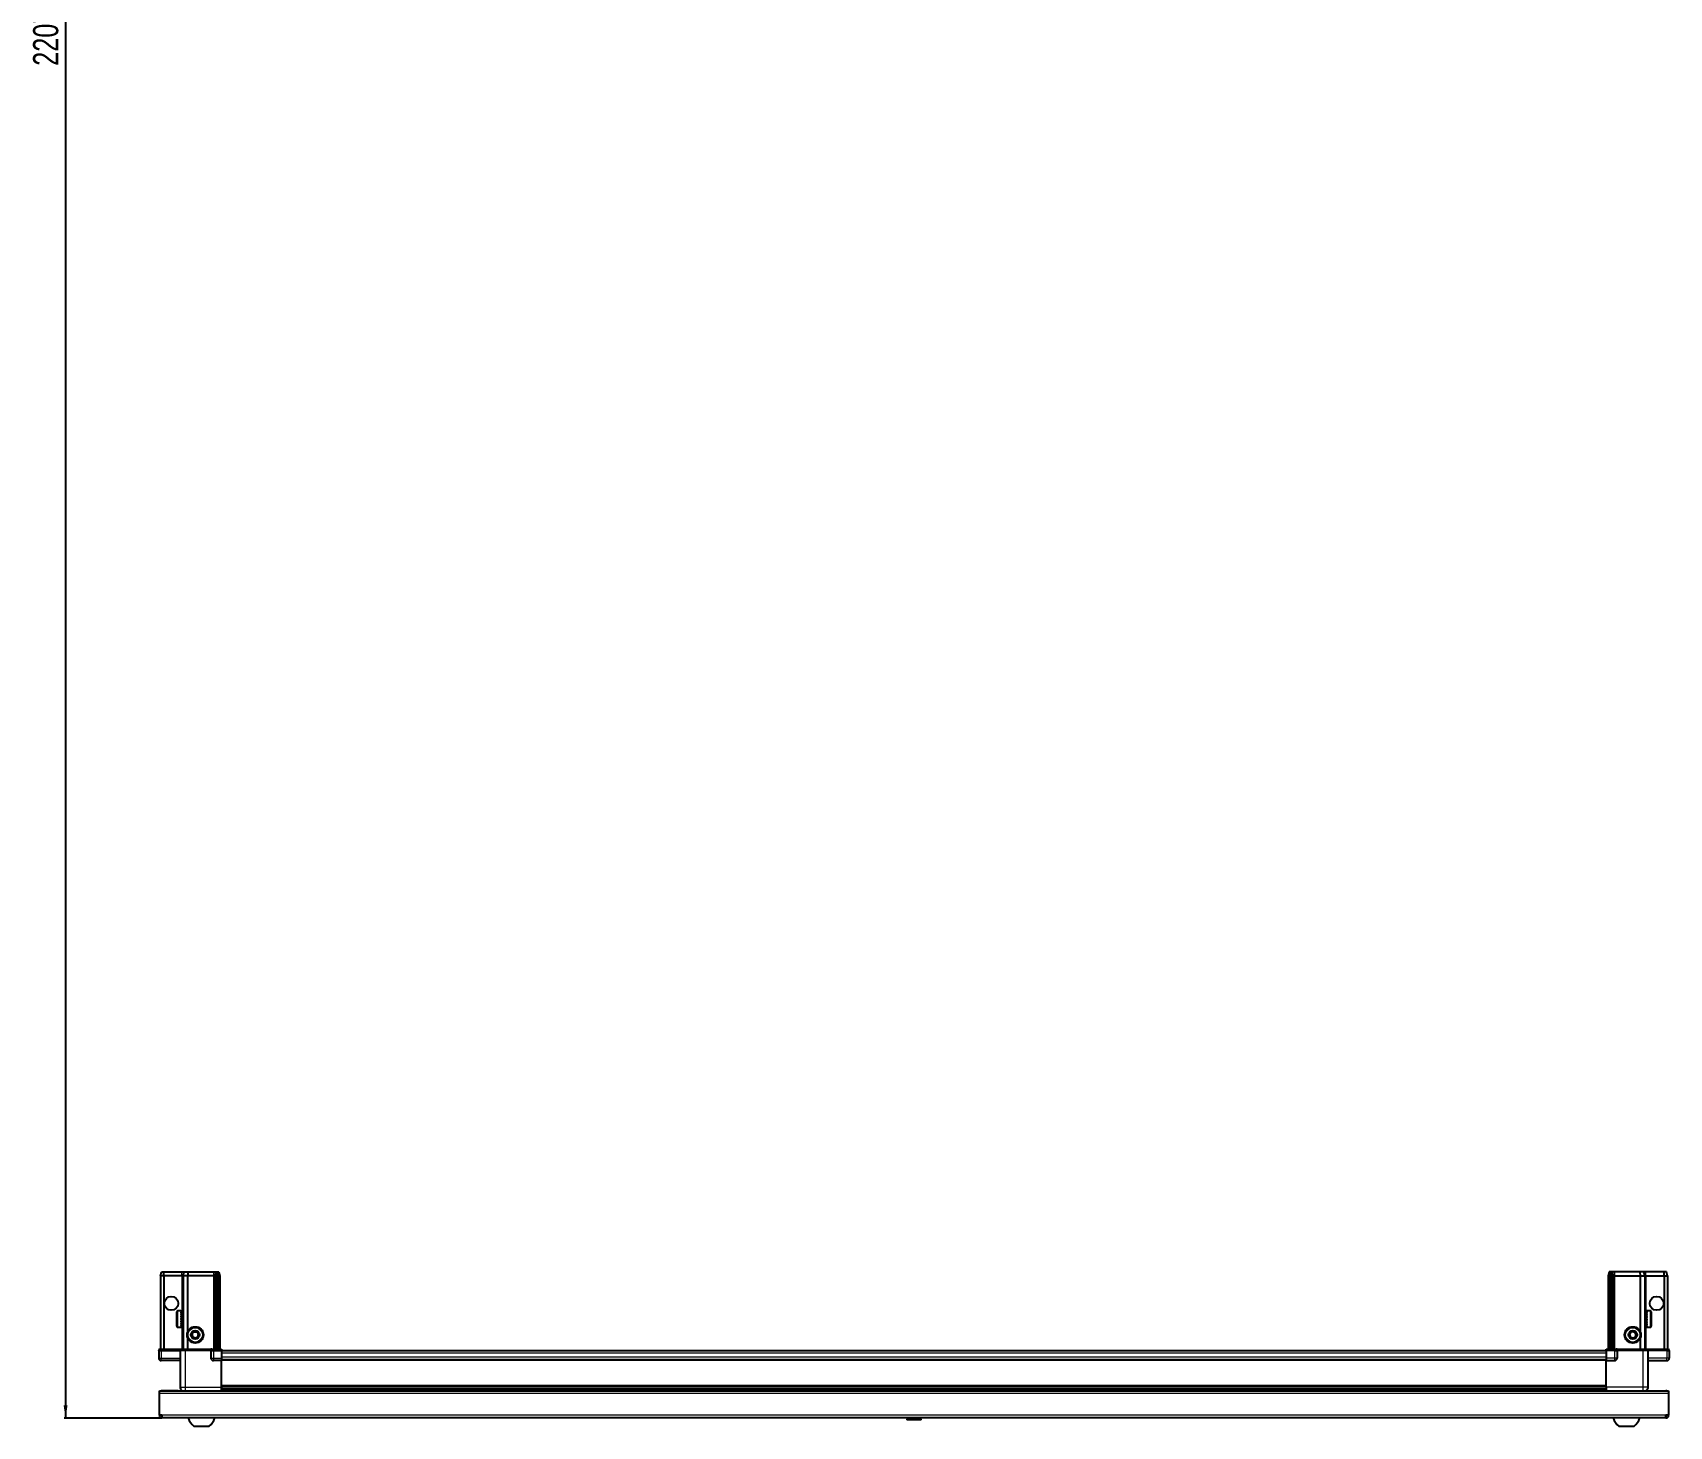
# Model space of a CAD drawing. Header units: millimetres. Extents: x 1315 to 6434, y -1845 to 1872.
# Drawn here: x 1371 to 2671, y -1845 to -738 of the extents above; entities that cross this region are included whole.
import ezdxf

# ---------------------------------------------------------------- set-up
doc = ezdxf.new("R2010")
doc.units = ezdxf.units.MM
doc.layers.add('FORMAT', color=7, linetype='Continuous')
doc.styles.add('SLDTEXTSTYLE0', font='TXT', dxfattribs={"width": 0.75})
doc.dimstyles.new('SLDDIMSTYLE0', dxfattribs={"dimtxt": 20, "dimasz": 10, "dimexe": 0, "dimexo": 0.0625, "dimgap": 5, "dimtad": 2, "dimdec": 1, "dimrnd": 1e-09, "dimzin": 12, "dimdsep": 46, "dimtxsty": 'SLDTEXTSTYLE0', "dimsah": 1, "dimcen": 0.09, "dimadec": 0, "dimazin": 3, "dimtfac": 1, "dimtofl": 0, "dimtmove": 0, "dimatfit": 3, "dimfxl": 0, "dimfrac": 2, "dimtolj": 1, "dimtzin": 12, "dimarcsym": 0})

# ---------------------------------------------------------------- blocks, each defined once
blk = doc.blocks.new('_D_10')
at = {"layer": 'FORMAT'}
for p, q in [((2065, 368.6), (1395.8, 368.6)), ((1396.8, 368.6), (1396.8, -1838.4)), ((1473.4, -1838.4), (1395.8, -1838.4))]:
    blk.add_line(p, q, dxfattribs=at)
for points in [[(1396.8, 368.6), (1395.3, 358.6), (1398.4, 358.6)], [(1396.8, -1838.4), (1398.4, -1828.4), (1395.3, -1828.4)]]:
    blk.add_solid(points, dxfattribs=at)
at = {"layer": 'FORMAT', "insert": (1371, -764.4), "char_height": 20, "attachment_point": 1, "rotation": 90, "style": 'SLDTEXTSTYLE0'}
blk.add_mtext('2207', dxfattribs=at)

msp = doc.modelspace()

# ---------------------------------------------------------------- linework, layer by layer
at = {"color": 7, "linetype": 'Continuous', "lineweight": 25}
for p, q in [((1472.32, -1725.36), (1473.12, -1722.36)), ((1474.82, -1725.36), (1472.32, -1725.36)), ((1472.32, -1725.36), (1472.32, -1783.66)), ((1473.12, -1722.36), (1474.97, -1722.36)), ((1474.82, -1725.36), (1474.97, -1722.36)), ((1489.32, -1725.36), (1474.82, -1725.36)), ((1474.82, -1725.36), (1474.82, -1783.66)), ((1474.97, -1722.36), (1489.32, -1722.36)), ((1489.32, -1722.36), (1491.12, -1722.36)), ((1490.32, -1725.36), (1489.32, -1725.36)), ((1490.32, -1725.36), (1491.12, -1722.36)), ((1493.82, -1725.36), (1490.32, -1725.36)), ((1490.32, -1725.36), (1490.32, -1783.66)), ((1491.12, -1722.36), (1494.15, -1722.36)), ((1494.15, -1722.36), (1493.82, -1725.36)), ((1514.32, -1725.36), (1493.82, -1725.36)), ((1493.82, -1725.36), (1493.82, -1769.86)), ((1494.15, -1722.36), (1514.32, -1722.36)), ((1514.32, -1722.36), (1516.12, -1722.36)), ((1515.32, -1725.36), (1514.32, -1725.36)), ((1516.12, -1722.36), (1515.32, -1725.36)), ((1515.32, -1725.36), (1515.32, -1783.66)), ((1516.32, -1725.36), (1515.32, -1725.36)), ((1516.12, -1722.36), (1516.86, -1722.36)), ((1516.86, -1722.36), (1516.32, -1725.36)), ((1516.32, -1725.36), (1516.32, -1783.66)), ((1517.82, -1725.36), (1516.32, -1725.36)), ((1516.86, -1722.36), (1517.36, -1722.36)), ((1517.36, -1722.36), (1518.52, -1722.36)), ((1517.36, -1722.36), (1517.82, -1725.36)), ((1517.82, -1725.36), (1517.82, -1783.66)), ((1519.32, -1725.36), (1517.82, -1725.36)), ((1518.52, -1722.36), (1519.32, -1725.36)), ((1519.32, -1725.36), (1519.32, -1783.66)), ((2623.12, -1722.36), (2622.32, -1725.36)), ((2622.32, -1725.36), (2623.82, -1725.36)), ((2622.32, -1725.36), (2622.32, -1783.66)), ((2624.28, -1722.36), (2623.12, -1722.36)), ((2624.28, -1722.36), (2623.82, -1725.36)), ((2623.82, -1725.36), (2625.32, -1725.36)), ((2623.82, -1725.36), (2623.82, -1783.66)), ((2624.78, -1722.36), (2624.28, -1722.36)), ((2624.78, -1722.36), (2625.32, -1725.36)), ((2625.52, -1722.36), (2624.78, -1722.36)), ((2625.32, -1725.36), (2626.32, -1725.36)), ((2625.32, -1725.36), (2625.32, -1783.66)), ((2625.52, -1722.36), (2626.32, -1725.36)), ((2627.32, -1722.36), (2625.52, -1722.36)), ((2626.32, -1725.36), (2626.32, -1783.66)), ((2626.32, -1725.36), (2627.32, -1725.36)), ((2647.49, -1722.36), (2627.32, -1722.36)), ((2627.32, -1725.36), (2647.82, -1725.36)), ((2647.49, -1722.36), (2647.82, -1725.36)), ((2650.52, -1722.36), (2647.49, -1722.36)), ((2647.82, -1725.36), (2647.82, -1769.86)), ((2647.82, -1725.36), (2651.32, -1725.36)), ((2651.32, -1725.36), (2650.52, -1722.36)), ((2652.32, -1722.36), (2650.52, -1722.36)), ((2651.32, -1725.36), (2651.32, -1783.66)), ((2651.32, -1725.36), (2652.32, -1725.36)), ((2666.67, -1722.36), (2652.32, -1722.36)), ((2652.32, -1725.36), (2666.82, -1725.36)), ((2666.82, -1725.36), (2666.67, -1722.36)), ((2668.52, -1722.36), (2666.67, -1722.36)), ((2666.82, -1725.36), (2666.82, -1783.66)), ((2666.82, -1725.36), (2669.32, -1725.36)), ((2669.32, -1725.36), (2668.52, -1722.36)), ((2669.32, -1725.36), (2669.32, -1783.66)), ((1485.12, -1765.56), (1485.12, -1754.16)), ((1488.32, -1753.36), (1485.92, -1753.36)), ((1488.32, -1753.36), (1488.32, -1753.37)), ((1488.32, -1753.37), (1488.82, -1753.37)), ((1488.32, -1753.55), (1488.82, -1753.55)), ((1488.32, -1753.55), (1488.32, -1753.77)), ((1488.32, -1753.77), (1488.82, -1753.77)), ((1488.32, -1754.35), (1488.82, -1754.35)), ((1488.32, -1754.35), (1488.32, -1754.77)), ((1488.32, -1754.77), (1488.82, -1754.77)), ((1488.82, -1753.55), (1488.82, -1753.37)), ((1488.82, -1753.77), (1488.82, -1753.55)), ((1488.82, -1754.35), (1488.82, -1753.77)), ((1488.82, -1754.77), (1488.82, -1754.35)), ((1488.82, -1755.68), (1488.82, -1754.77)), ((2655.72, -1753.36), (2652.82, -1753.36)), ((2653.32, -1753.36), (2652.82, -1753.36)), ((2652.82, -1753.36), (2652.82, -1753.41)), ((2652.82, -1753.41), (2652.82, -1753.69)), ((2653.32, -1753.41), (2652.82, -1753.41)), ((2653.32, -1753.69), (2652.82, -1753.69)), ((2652.82, -1753.69), (2652.82, -1753.97)), ((2653.32, -1753.97), (2652.82, -1753.97)), ((2652.82, -1753.97), (2652.82, -1754.63)), ((2653.32, -1754.63), (2652.82, -1754.63)), ((2652.82, -1754.63), (2652.82, -1755.1)), ((2652.82, -1755.1), (2652.82, -1756.08)), ((2653.32, -1755.1), (2652.82, -1755.1)), ((2653.32, -1753.41), (2653.32, -1753.36)), ((2653.32, -1753.97), (2653.32, -1753.69)), ((2653.32, -1755.1), (2653.32, -1754.63)), ((2656.52, -1754.16), (2656.52, -1765.56)), ((1485.92, -1766.36), (1488.32, -1766.36)), ((1488.32, -1755.68), (1488.82, -1755.68)), ((1488.32, -1755.68), (1488.32, -1756.27)), ((1488.32, -1756.27), (1488.82, -1756.27)), ((1488.32, -1757.42), (1488.82, -1757.42)), ((1488.32, -1757.42), (1488.32, -1758.12)), ((1488.32, -1758.12), (1488.82, -1758.12)), ((1488.32, -1759.41), (1488.82, -1759.41)), ((1488.32, -1759.41), (1488.32, -1760.14)), ((1488.32, -1759.55), (1488.82, -1759.55)), ((1488.32, -1760.05), (1488.82, -1760.05)), ((1488.32, -1760.14), (1488.82, -1760.14)), ((1488.32, -1761.43), (1488.82, -1761.43)), ((1488.32, -1761.43), (1488.32, -1762.14)), ((1488.32, -1762.14), (1488.82, -1762.14)), ((1488.32, -1763.3), (1488.82, -1763.3)), ((1488.32, -1763.3), (1488.32, -1763.91)), ((1488.32, -1763.91), (1488.82, -1763.91)), ((1488.32, -1764.84), (1488.82, -1764.84)), ((1488.32, -1764.84), (1488.32, -1765.28)), ((1488.32, -1765.28), (1488.82, -1765.28)), ((1488.32, -1765.89), (1488.82, -1765.89)), ((1488.32, -1765.89), (1488.32, -1766.12)), ((1488.32, -1766.12), (1488.82, -1766.12)), ((1488.32, -1766.34), (1488.82, -1766.34)), ((1488.32, -1766.34), (1488.32, -1766.36)), ((1488.32, -1766.35), (1488.82, -1766.35)), ((1488.92, -1755.46), (1488.82, -1755.46)), ((1488.82, -1756.27), (1488.82, -1755.68)), ((1488.82, -1757.42), (1488.82, -1756.27)), ((1488.82, -1758.12), (1488.82, -1757.42)), ((1488.82, -1759.41), (1488.82, -1758.12)), ((1488.82, -1759.55), (1488.82, -1759.41)), ((1488.82, -1760.14), (1488.82, -1760.05)), ((1488.82, -1761.43), (1488.82, -1760.14)), ((1488.82, -1762.14), (1488.82, -1761.43)), ((1488.82, -1763.3), (1488.82, -1762.14)), ((1488.82, -1763.91), (1488.82, -1763.3)), ((1488.82, -1764.84), (1488.82, -1763.91)), ((1488.82, -1764.26), (1488.92, -1764.26)), ((1488.82, -1765.28), (1488.82, -1764.84)), ((1488.82, -1765.89), (1488.82, -1765.28)), ((1488.82, -1766.12), (1488.82, -1765.89)), ((1488.82, -1766.34), (1488.82, -1766.12)), ((1488.82, -1766.35), (1488.82, -1766.34)), ((1488.92, -1764.26), (1488.92, -1755.46)), ((1489.8, -1756.55), (1489.32, -1755.86)), ((1489.32, -1763.86), (1489.32, -1755.86)), ((1489.32, -1763.86), (1489.8, -1763.17)), ((1490.29, -1755.86), (1489.8, -1756.55)), ((1489.8, -1763.17), (1489.8, -1756.55)), ((1489.8, -1763.17), (1490.29, -1763.86)), ((1490.32, -1755.86), (1490.29, -1755.86)), ((1490.29, -1763.86), (1490.29, -1755.86)), ((1490.29, -1763.86), (1490.32, -1763.86)), ((2651.35, -1755.86), (2651.32, -1755.86)), ((2651.32, -1763.86), (2651.35, -1763.86)), ((2651.84, -1756.55), (2651.35, -1755.86)), ((2651.35, -1755.86), (2651.35, -1763.86)), ((2651.35, -1763.86), (2651.84, -1763.17)), ((2652.32, -1755.86), (2651.84, -1756.55)), ((2651.84, -1756.55), (2651.84, -1763.17)), ((2651.84, -1763.17), (2652.32, -1763.86)), ((2652.32, -1755.86), (2652.32, -1763.86)), ((2652.82, -1755.46), (2652.72, -1755.46)), ((2652.72, -1755.46), (2652.72, -1764.26)), ((2652.72, -1764.26), (2652.82, -1764.26)), ((2653.32, -1756.08), (2652.82, -1756.08)), ((2652.82, -1756.08), (2652.82, -1756.7)), ((2652.82, -1756.7), (2652.82, -1757.9)), ((2653.32, -1756.7), (2652.82, -1756.7)), ((2653.32, -1757.9), (2652.82, -1757.9)), ((2652.82, -1757.9), (2652.82, -1758.53)), ((2653.32, -1758.53), (2652.82, -1758.53)), ((2652.82, -1758.61), (2652.82, -1759.91)), ((2653.32, -1758.61), (2652.82, -1758.61)), ((2653.32, -1759.91), (2652.82, -1759.91)), ((2653.32, -1760.39), (2652.82, -1760.39)), ((2652.82, -1760.39), (2652.82, -1760.65)), ((2652.82, -1760.65), (2652.82, -1761.92)), ((2653.32, -1760.65), (2652.82, -1760.65)), ((2653.32, -1761.92), (2652.82, -1761.92)), ((2652.82, -1761.92), (2652.82, -1762.6)), ((2652.82, -1762.6), (2652.82, -1763.72)), ((2653.32, -1762.6), (2652.82, -1762.6)), ((2653.32, -1763.72), (2652.82, -1763.72)), ((2652.82, -1763.72), (2652.82, -1764.29)), ((2652.82, -1764.29), (2652.82, -1765.15)), ((2653.32, -1764.29), (2652.82, -1764.29)), ((2653.32, -1765.15), (2652.82, -1765.15)), ((2652.82, -1765.15), (2652.82, -1765.54)), ((2652.82, -1765.54), (2652.82, -1766.06)), ((2653.32, -1765.54), (2652.82, -1765.54)), ((2653.32, -1766.06), (2652.82, -1766.06)), ((2652.82, -1766.06), (2652.82, -1766.24)), ((2652.82, -1766.24), (2652.82, -1766.36)), ((2653.32, -1766.24), (2652.82, -1766.24)), ((2652.82, -1766.36), (2655.72, -1766.36)), ((2653.32, -1756.7), (2653.32, -1756.08)), ((2653.32, -1758.61), (2653.32, -1757.9)), ((2653.32, -1760.65), (2653.32, -1759.91)), ((2653.32, -1762.6), (2653.32, -1761.92)), ((2653.32, -1764.29), (2653.32, -1763.72)), ((2653.32, -1765.54), (2653.32, -1765.15)), ((2653.32, -1766.24), (2653.32, -1766.06)), ((1493.82, -1774.86), (1493.82, -1783.66)), ((2647.82, -1774.86), (2647.82, -1783.66)), ((1471.32, -1783.66), (1470.82, -1784.53)), ((1470.82, -1784.86), (1470.82, -1784.53)), ((1470.82, -1784.86), (1472.82, -1784.86)), ((1470.82, -1784.86), (1470.82, -1790.86)), ((1472.82, -1783.66), (1471.32, -1783.66)), ((1472.82, -1783.66), (1487.62, -1783.66)), ((1487.62, -1784.86), (1472.82, -1784.86)), ((1472.82, -1784.86), (1487.62, -1784.86)), ((1487.82, -1792.86), (1472.82, -1792.86)), ((1487.62, -1783.66), (1487.82, -1783.66)), ((1487.82, -1784.86), (1487.62, -1784.86)), ((1487.82, -1784.86), (1487.82, -1783.66)), ((1487.82, -1783.66), (1491.82, -1783.66)), ((1491.82, -1784.86), (1487.82, -1784.86)), ((1487.82, -1784.86), (1487.82, -1813.86)), ((1491.82, -1783.66), (1512.12, -1783.66)), ((1512.12, -1784.86), (1491.82, -1784.86)), ((1512.12, -1783.66), (1512.32, -1783.66)), ((1512.32, -1784.86), (1512.12, -1784.86)), ((1512.32, -1784.86), (1512.32, -1783.66)), ((1513, -1783.66), (1512.32, -1783.66)), ((1512.32, -1784.86), (1514.32, -1784.86)), ((1512.32, -1784.86), (1512.32, -1790.86)), ((1513, -1783.66), (1520.82, -1783.66)), ((1520.82, -1784.53), (1514.32, -1784.53)), ((1520.82, -1784.86), (1514.32, -1784.86)), ((1514.32, -1784.86), (1520.82, -1784.86)), ((1520.82, -1792.86), (1514.32, -1792.86)), ((1520.82, -1783.66), (1520.82, -1784.53)), ((1520.82, -1784.53), (1520.82, -1784.53)), ((1520.82, -1784.86), (1520.82, -1784.53)), ((1520.82, -1784.86), (1520.82, -1784.86)), ((1520.82, -1784.86), (1520.82, -1790.86)), ((2620.82, -1785.01), (1520.82, -1785.01)), ((1520.82, -1790.86), (1520.82, -1792.86)), ((2620.82, -1792.21), (1520.82, -1792.21)), ((1520.82, -1813.86), (1520.82, -1792.86)), ((2620.82, -1783.66), (2628.64, -1783.66)), ((2620.82, -1784.53), (2620.82, -1783.66)), ((2620.82, -1784.86), (2620.82, -1784.53)), ((2627.32, -1784.53), (2620.82, -1784.53)), ((2627.32, -1784.86), (2620.82, -1784.86)), ((2620.82, -1784.86), (2620.82, -1790.86)), ((2620.82, -1790.86), (2620.82, -1792.86)), ((2620.82, -1792.86), (2627.32, -1792.86)), ((2620.82, -1813.86), (2620.82, -1792.86)), ((2627.32, -1784.86), (2629.32, -1784.86)), ((2629.32, -1784.86), (2627.32, -1784.86)), ((2629.32, -1783.66), (2628.64, -1783.66)), ((2629.32, -1784.86), (2629.32, -1783.66)), ((2629.32, -1783.66), (2629.52, -1783.66)), ((2629.52, -1784.86), (2629.32, -1784.86)), ((2629.32, -1784.86), (2629.32, -1790.86)), ((2629.52, -1783.66), (2649.82, -1783.66)), ((2649.82, -1784.86), (2629.52, -1784.86)), ((2649.82, -1783.66), (2653.82, -1783.66)), ((2653.82, -1784.86), (2649.82, -1784.86)), ((2653.82, -1784.86), (2653.82, -1783.66)), ((2653.82, -1783.66), (2654.02, -1783.66)), ((2654.02, -1784.86), (2653.82, -1784.86)), ((2653.82, -1784.86), (2653.82, -1813.86)), ((2653.82, -1792.86), (2668.82, -1792.86)), ((2654.02, -1783.66), (2668.82, -1783.66)), ((2668.82, -1784.86), (2654.02, -1784.86)), ((2670.32, -1783.66), (2668.82, -1783.66)), ((2668.82, -1784.86), (2670.82, -1784.86)), ((2670.82, -1784.53), (2670.32, -1783.66)), ((2670.82, -1784.53), (2670.32, -1783.66)), ((2670.82, -1784.86), (2670.82, -1784.53)), ((2670.82, -1784.86), (2670.82, -1784.53)), ((2670.82, -1784.86), (2670.82, -1784.86)), ((2670.82, -1784.86), (2670.82, -1790.86)), ((1471.32, -1818.96), (1471.32, -1816.86)), ((1471.32, -1816.86), (2670.32, -1816.86)), ((1471.32, -1836.26), (1471.32, -1818.96)), ((1486.32, -1816.76), (1473.42, -1816.76)), ((1486.32, -1816.76), (1486.32, -1816.86)), ((1520.67, -1816.86), (1520.67, -1813.86)), ((1520.82, -1814.88), (2620.82, -1814.88)), ((1520.82, -1814.92), (2620.82, -1814.92)), ((1544.7, -1816.71), (1520.82, -1816.71)), ((1539.32, -1816.86), (1539.32, -1816.71)), ((1539.36, -1816.86), (1539.36, -1816.71)), ((1539.63, -1816.86), (1539.63, -1816.71)), ((1539.89, -1816.86), (1539.89, -1816.71)), ((1540.54, -1816.86), (1540.54, -1816.71)), ((1541.01, -1816.86), (1541.01, -1816.71)), ((1541.97, -1816.86), (1541.97, -1816.71)), ((1542.59, -1816.86), (1542.59, -1816.71)), ((1543.78, -1816.86), (1543.78, -1816.71)), ((1544.44, -1816.86), (1544.44, -1816.71)), ((1544.49, -1816.86), (1544.49, -1816.71)), ((1545.79, -1816.71), (1544.7, -1816.71)), ((1546.52, -1816.71), (1545.79, -1816.71)), ((1545.79, -1816.86), (1545.79, -1816.71)), ((1545.79, -1816.71), (1545.79, -1816.71)), ((1545.8, -1816.86), (1545.8, -1816.71)), ((1546.3, -1816.86), (1546.3, -1816.71)), ((1546.52, -1816.86), (1546.52, -1816.71)), ((1546.94, -1816.71), (1546.52, -1816.71)), ((1546.52, -1816.71), (1546.52, -1816.71)), ((2594.7, -1816.71), (1546.94, -1816.71)), ((1547.8, -1816.86), (1547.8, -1816.71)), ((1548.49, -1816.86), (1548.49, -1816.71)), ((1549.61, -1816.86), (1549.61, -1816.71)), ((1550.19, -1816.86), (1550.19, -1816.71)), ((1551.06, -1816.86), (1551.06, -1816.71)), ((1551.46, -1816.86), (1551.46, -1816.71)), ((1551.99, -1816.86), (1551.99, -1816.71)), ((1552.18, -1816.86), (1552.18, -1816.71)), ((1552.32, -1816.86), (1552.32, -1816.71)), ((2589.32, -1816.86), (2589.32, -1816.71)), ((2589.49, -1816.86), (2589.49, -1816.71)), ((2589.7, -1816.86), (2589.7, -1816.71)), ((2590.26, -1816.86), (2590.26, -1816.71)), ((2590.68, -1816.86), (2590.68, -1816.71)), ((2591.58, -1816.86), (2591.58, -1816.71)), ((2592.16, -1816.86), (2592.16, -1816.71)), ((2593.31, -1816.86), (2593.31, -1816.71)), ((2594, -1816.86), (2594, -1816.71)), ((2595.28, -1816.71), (2594.7, -1816.71)), ((2595.28, -1816.86), (2595.28, -1816.71)), ((2595.29, -1816.71), (2595.28, -1816.71)), ((2596.02, -1816.71), (2595.29, -1816.71)), ((2595.46, -1816.86), (2595.46, -1816.71)), ((2595.96, -1816.86), (2595.96, -1816.71)), ((2596.02, -1816.86), (2596.02, -1816.71)), ((2597.05, -1816.71), (2596.02, -1816.71)), ((2596.02, -1816.71), (2596.02, -1816.71)), ((2620.82, -1816.71), (2596.94, -1816.71)), ((2597.31, -1816.86), (2597.31, -1816.71)), ((2598.02, -1816.86), (2598.02, -1816.71)), ((2599.19, -1816.86), (2599.19, -1816.71)), ((2599.8, -1816.86), (2599.8, -1816.71)), ((2600.75, -1816.86), (2600.75, -1816.71)), ((2601.19, -1816.86), (2601.19, -1816.71)), ((2601.82, -1816.86), (2601.82, -1816.71)), ((2602.06, -1816.86), (2602.06, -1816.71)), ((2602.3, -1816.86), (2602.3, -1816.71)), ((2602.32, -1816.86), (2602.32, -1816.71)), ((2655.32, -1816.76), (2655.32, -1816.86)), ((2655.32, -1816.76), (2668.22, -1816.76)), ((2670.32, -1816.86), (2670.32, -1818.96)), ((2670.32, -1818.96), (2670.32, -1836.26)), ((1473.42, -1836.26), (1471.32, -1836.26)), ((1473.42, -1836.26), (1473.42, -1838.36)), ((2668.22, -1838.36), (1473.42, -1838.36)), ((1498.82, -1844.96), (1510.82, -1844.96)), ((2066.02, -1838.36), (2065.03, -1839.34)), ((2065.03, -1839.34), (2065.03, -1839.86)), ((2076.6, -1839.34), (2065.03, -1839.34)), ((2076.6, -1839.86), (2065.03, -1839.86)), ((2076.6, -1839.34), (2075.62, -1838.36)), ((2076.6, -1839.86), (2076.6, -1839.34)), ((2630.82, -1844.96), (2642.82, -1844.96)), ((2670.32, -1836.26), (2668.22, -1836.26)), ((2668.22, -1838.36), (2668.22, -1836.26))]:
    msp.add_line(p, q, dxfattribs=at)
at = {"color": 8, "linetype": 'Continuous', "lineweight": 18}
for p, q in [((1489.32, -1725.36), (1489.32, -1722.36)), ((1489.32, -1725.36), (1489.32, -1755.86)), ((1514.32, -1722.36), (1514.32, -1725.36)), ((1514.32, -1725.36), (1514.32, -1783.66)), ((2627.32, -1722.36), (2627.32, -1725.36)), ((2627.32, -1725.36), (2627.32, -1783.66)), ((2652.32, -1725.36), (2652.32, -1722.36)), ((2652.32, -1725.36), (2652.32, -1755.86)), ((1485.92, -1766.36), (1485.92, -1753.36)), ((2655.72, -1753.36), (2655.72, -1766.36)), ((1489.32, -1763.86), (1489.32, -1783.66)), ((2652.32, -1763.86), (2652.32, -1783.66)), ((1470.82, -1790.86), (1472.82, -1790.86)), ((1472.82, -1784.86), (1472.82, -1783.66)), ((1472.82, -1784.86), (1472.82, -1790.86)), ((1472.82, -1790.86), (1487.82, -1790.86)), ((1472.82, -1792.86), (1472.82, -1790.86)), ((1487.62, -1784.86), (1487.62, -1783.66)), ((1491.82, -1784.86), (1491.82, -1783.66)), ((1491.82, -1784.86), (1491.82, -1813.86)), ((1512.12, -1784.86), (1512.12, -1783.66)), ((1512.32, -1790.86), (1514.32, -1790.86)), ((1514.32, -1784.86), (1514.32, -1784.53)), ((1514.32, -1784.86), (1514.32, -1790.86)), ((1514.32, -1790.86), (1520.82, -1790.86)), ((1514.32, -1790.86), (1514.32, -1792.86)), ((1520.82, -1784.86), (1520.82, -1784.53)), ((2620.82, -1787.01), (1520.82, -1787.01)), ((2620.82, -1790.21), (1520.82, -1790.21)), ((2620.82, -1792.86), (1520.82, -1792.86)), ((2627.32, -1790.86), (2620.82, -1790.86)), ((2627.32, -1784.86), (2627.32, -1784.53)), ((2627.32, -1784.86), (2627.32, -1790.86)), ((2629.32, -1790.86), (2627.32, -1790.86)), ((2627.32, -1790.86), (2627.32, -1792.86)), ((2629.52, -1783.66), (2629.52, -1784.86)), ((2649.82, -1784.86), (2649.82, -1783.66)), ((2649.82, -1784.86), (2649.82, -1813.86)), ((2668.82, -1790.86), (2653.82, -1790.86)), ((2654.02, -1783.66), (2654.02, -1784.86)), ((2668.82, -1784.86), (2668.82, -1783.66)), ((2668.82, -1784.86), (2668.82, -1790.86)), ((2670.82, -1790.86), (2668.82, -1790.86)), ((2668.82, -1792.86), (2668.82, -1790.86)), ((2670.32, -1818.96), (1471.32, -1818.96)), ((1473.42, -1816.86), (1473.42, -1816.76)), ((1491.82, -1813.86), (1520.82, -1813.86)), ((1520.82, -1812.26), (2620.82, -1812.26)), ((2620.82, -1813.68), (1520.82, -1813.68)), ((1520.82, -1816.12), (2620.82, -1816.12)), ((2649.82, -1813.86), (2620.82, -1813.86)), ((2668.22, -1816.86), (2668.22, -1816.76)), ((2668.22, -1836.26), (1473.42, -1836.26))]:
    msp.add_line(p, q, dxfattribs=at)
at = {"color": 7, "linetype": 'Continuous', "lineweight": 25, "flags": 128}
for points in [[(1473.42, -1816.76), (1473.01, -1816.8), (1472.78, -1816.86)], [(2668.86, -1816.86), (2668.63, -1816.8), (2668.22, -1816.76)]]:
    msp.add_lwpolyline(points, dxfattribs=at)
at = {"color": 7, "linetype": 'Continuous', "lineweight": 25}
for centre, radius in [((1480.82, -1747.36), 5.5), ((2660.82, -1747.36), 5.5), ((1499.82, -1772.36), 6.5), ((2641.82, -1772.36), 6.5), ((1499.82, -1772.36), 3.46), ((2641.82, -1772.36), 3.46)]:
    msp.add_circle(centre, radius, dxfattribs=at)
at = {"color": 8, "linetype": 'Continuous', "lineweight": 18}
for centre in [(1499.82, -1772.36), (2641.82, -1772.36)]:
    msp.add_circle(centre, 5.7, dxfattribs=at)
at = {"color": 7, "linetype": 'Continuous', "lineweight": 25}
for centre, radius, start, end in [((1485.92, -1754.16), 0.8, 90, 180), ((2655.72, -1754.16), 0.8, 0, 90), ((1485.92, -1765.56), 0.8, 180, 270), ((1489.32, -1755.46), 0.4, 180, 270), ((1489.32, -1764.26), 0.4, 90, 180), ((2652.32, -1755.46), 0.4, 270, 360), ((2652.32, -1764.26), 0.4, 0, 90), ((2655.72, -1765.56), 0.8, 270, 360), ((1499.82, -1772.36), 2.5, 147.37605, 207.37605), ((1499.82, -1772.36), 2.5, 207.37605, 267.37605), ((1499.82, -1772.36), 2.5, 87.37605, 147.37605), ((1499.82, -1772.36), 2.5, 267.37605, 327.37605), ((1499.82, -1772.36), 2.5, 27.37605, 87.37605), ((1499.82, -1772.36), 2.5, 327.37605, 27.37605), ((2641.82, -1772.36), 2.5, 134.67671, 194.67671), ((2641.82, -1772.36), 2.5, 194.67671, 254.67671), ((2641.82, -1772.36), 2.5, 74.67671, 134.67671), ((2641.82, -1772.36), 2.5, 254.67671, 314.67671), ((2641.82, -1772.36), 2.5, 14.67671, 74.67671), ((2641.82, -1772.36), 2.5, 314.67671, 14.67671), ((1472.82, -1790.86), 2, 180, 270), ((1514.32, -1790.86), 2, 180, 270), ((2627.32, -1790.86), 2, 270, 360), ((2668.82, -1790.86), 2, 270, 0), ((1473.42, -1836.26), 2.1, 180, 270), ((1473.42, -1836.26), 0.6, 180, 270), ((1505.84, -1835.34), 11.91, 194.70035, 233.8734), ((1503.8, -1835.34), 11.91, 306.1266, 345.29965), ((2637.84, -1835.34), 11.91, 194.70035, 233.8734), ((2635.8, -1835.34), 11.91, 306.1266, 345.29965), ((2668.22, -1836.26), 0.6, 270, 0), ((2668.22, -1836.26), 2.1, 270, 0)]:
    msp.add_arc(centre, radius, start, end, dxfattribs=at)
for centre, start_param, end_param in [((1514.32, -1781.06), 2.4188584, 3.1415927), ((2627.32, -1781.06), 3.1415927, 3.8643269)]:
    msp.add_ellipse(centre, major_axis=(0, 3.46), ratio=0.5773503, start_param=start_param, end_param=end_param, dxfattribs=at)
for points, knots in [([(1496.94, -1772.23), (1497.21, -1771.79), (1497.73, -1770.98), (1498.25, -1770.17), (1498.49, -1769.8)], [0, 0, 0, 0, 0.5346859, 1, 1, 1, 1]), ([(1498.26, -1774.79), (1498.21, -1774.68), (1497.93, -1774.15), (1497.47, -1773.26), (1497.09, -1772.53), (1496.94, -1772.23)], [0, 0, 0, 0, 0.1331247, 0.6370994, 1, 1, 1, 1]), ([(1501.15, -1774.92), (1500.63, -1774.9), (1499.67, -1774.86), (1498.71, -1774.81), (1498.26, -1774.79)], [0, 0, 0, 0, 0.5346859, 1, 1, 1, 1]), ([(1498.49, -1769.8), (1499.01, -1769.82), (1499.97, -1769.86), (1500.93, -1769.91), (1501.38, -1769.93)], [0, 0, 0, 0, 0.53468586, 1, 1, 1, 1]), ([(1502.7, -1772.49), (1502.43, -1772.93), (1501.91, -1773.74), (1501.39, -1774.55), (1501.15, -1774.92)], [0, 0, 0, 0, 0.5346859, 1, 1, 1, 1]), ([(1501.38, -1769.93), (1501.53, -1770.23), (1501.91, -1770.97), (1502.37, -1771.85), (1502.65, -1772.38), (1502.7, -1772.49)], [0, 0, 0, 0, 0.36290056, 0.86687533, 1, 1, 1, 1]), ([(2639.04, -1771.6), (2639.4, -1771.23), (2640.09, -1770.56), (2640.77, -1769.88), (2641.09, -1769.57)], [0, 0, 0, 0, 0.5346859, 1, 1, 1, 1]), ([(2639.77, -1774.39), (2639.68, -1774.06), (2639.47, -1773.26), (2639.22, -1772.3), (2639.07, -1771.72), (2639.04, -1771.6)], [0, 0, 0, 0, 0.36290056, 0.86687533, 1, 1, 1, 1]), ([(2642.55, -1775.15), (2642.05, -1775.02), (2641.12, -1774.76), (2640.2, -1774.51), (2639.77, -1774.39)], [0, 0, 0, 0, 0.5346859, 1, 1, 1, 1]), ([(2641.09, -1769.57), (2641.59, -1769.7), (2642.52, -1769.96), (2643.44, -1770.21), (2643.87, -1770.33)], [0, 0, 0, 0, 0.5346859, 1, 1, 1, 1]), ([(2644.6, -1773.12), (2644.24, -1773.48), (2643.55, -1774.16), (2642.87, -1774.84), (2642.55, -1775.15)], [0, 0, 0, 0, 0.5346859, 1, 1, 1, 1]), ([(2643.87, -1770.33), (2643.9, -1770.45), (2644.06, -1771.03), (2644.31, -1771.99), (2644.52, -1772.79), (2644.6, -1773.12)], [0, 0, 0, 0, 0.1331247, 0.6370994, 1, 1, 1, 1]), ([(1487.82, -1813.86), (1487.87, -1814.3), (1487.94, -1814.98), (1488.37, -1815.79), (1488.83, -1816.35), (1489.23, -1816.71), (1489.5, -1816.84), (1489.54, -1816.86)], [0, 0, 0, 0, 0.3630185, 0.5584377, 0.7580039, 0.9575702, 1, 1, 1, 1]), ([(1520.82, -1813.86), (1520.82, -1814.26), (1520.82, -1815.05), (1520.82, -1816.06), (1520.82, -1816.69), (1520.82, -1816.85), (1520.82, -1816.86)], [0, 0, 0, 0, 0.3255201, 0.6510403, 0.9765604, 1, 1, 1, 1]), ([(2620.82, -1813.86), (2620.82, -1814.26), (2620.82, -1815.05), (2620.82, -1816.06), (2620.82, -1816.69), (2620.82, -1816.85), (2620.82, -1816.86)], [0, 0, 0, 0, 0.3255201, 0.6510403, 0.9765604, 1, 1, 1, 1]), ([(2653.82, -1813.86), (2653.77, -1814.3), (2653.7, -1814.98), (2653.27, -1815.79), (2652.81, -1816.35), (2652.41, -1816.71), (2652.14, -1816.84), (2652.1, -1816.86)], [0, 0, 0, 0, 0.3630185, 0.5584377, 0.7580039, 0.9575702, 1, 1, 1, 1])]:
    msp.add_open_spline(points, degree=3, knots=knots, dxfattribs=at)
at = {"color": 8, "linetype": 'Continuous', "lineweight": 18}
for points in [[(1487.82, -1813.86), (1487.88, -1813.86), (1488, -1813.86), (1488.93, -1813.86), (1490.25, -1813.86), (1491.3, -1813.86), (1491.82, -1813.86)], [(2653.82, -1813.86), (2653.76, -1813.86), (2653.64, -1813.86), (2652.71, -1813.86), (2651.39, -1813.86), (2650.34, -1813.86), (2649.82, -1813.86)]]:
    msp.add_open_spline(points, degree=3, dxfattribs=at)
for points in [[(1491.82, -1813.86), (1491.82, -1814.3), (1491.82, -1814.98), (1491.82, -1815.79), (1491.82, -1816.35), (1491.82, -1816.71), (1491.82, -1816.84), (1491.82, -1816.86)], [(2649.82, -1813.86), (2649.82, -1814.3), (2649.82, -1814.98), (2649.82, -1815.79), (2649.82, -1816.35), (2649.82, -1816.71), (2649.82, -1816.84), (2649.82, -1816.86)]]:
    msp.add_open_spline(points, degree=3, knots=[0, 0, 0, 0, 0.3630185, 0.5584377, 0.7580039, 0.9575702, 1, 1, 1, 1], dxfattribs=at)

# ---------------------------------------------------------------- dimensions: what is measured, and where the dimension line sits
at = {"layer": 'FORMAT'}
dim = msp.add_linear_dim(base=(1396.82, -1838.36), p1=(2065.03, 368.64), p2=(1473.42, -1838.36), angle=90, dimstyle='SLDDIMSTYLE0', dxfattribs=at)
dim.commit()
dim.dimension.update_dxf_attribs({"geometry": '_D_10', "text_midpoint": (1396.82, -734.86), "dimtype": 160})

doc.saveas('drawing.dxf')
